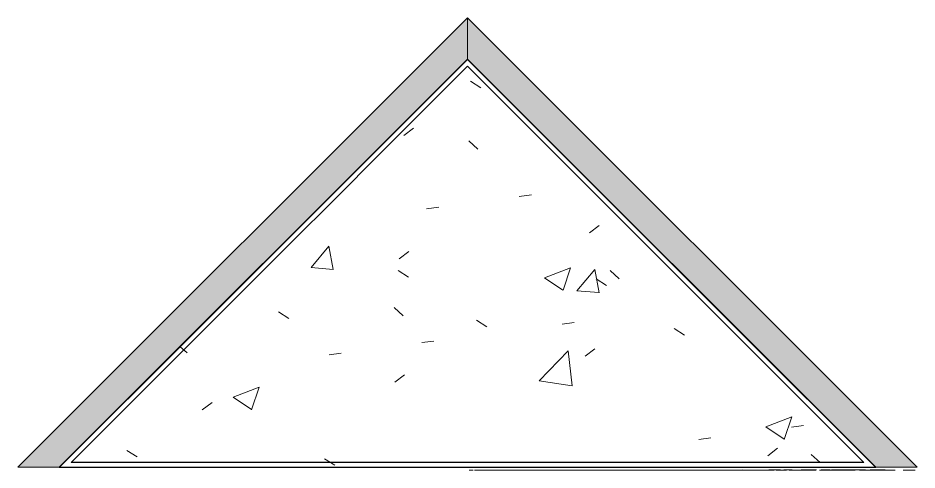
# Model space of a CAD drawing. Header units: millimetres. Extents: x 90978 to 295199, y -4084 to 97293.
# Drawn here: x 166735 to 169200, y 9016 to 10256 of the extents above; entities that cross this region are included whole.
import ezdxf

# ---------------------------------------------------------------- set-up
doc = ezdxf.new("R2010")
doc.units = ezdxf.units.MM
doc.header["$MEASUREMENT"] = 0
doc.layers.add('CSM-STL-XX-ZZ-M3-A-XXXX-00001_detached _19_04_21__rvt-1-Level 0$0$A-GENM', color=7, linetype='CONTINUOUS', lineweight=9)
doc.layers.add('CSM-STL-XX-ZZ-M3-A-XXXX-00001_detached _19_04_21__rvt-1-Level 0$0$A-WALL', color=7, linetype='CONTINUOUS', lineweight=9)

# ---------------------------------------------------------------- blocks, each defined once
blk = doc.blocks.new('CSM-STL-XX-ZZ-M3-A-XXXX-00001_detached _19_04_21__rvt-1-Level 0$0$FP_186-Level 0')
at = {"layer": 'CSM-STL-XX-ZZ-M3-A-XXXX-00001_detached _19_04_21__rvt-1-Level 0$0$A-GENM'}
for p, q in [((23865.6, 24082), (23876.8, 24082)), ((23913, 24082), (23880.3, 24082)), ((23926.8, 24082), (23892, 24082)), ((23895.7, 24082), (23913.8, 24082)), ((23896.9, 24082), (23915.6, 24082)), ((23898.1, 24082), (23917.5, 24082)), ((23901.9, 24082), (23917.2, 24082)), ((23904.7, 24082), (23919.3, 24082)), ((23937.1, 24082), (23905, 24082)), ((23964.8, 24082), (23930.9, 24082)), ((23948.6, 24082), (23963.9, 24082)), ((23948.7, 24082), (23963.9, 24082)), ((23949.1, 24082), (23963.6, 24082)), ((23983, 24082), (23949.5, 24082)), ((23994.8, 24082), (23961.7, 24082)), ((23976.6, 24082), (23994.4, 24082)), ((23980.6, 24082), (23999, 24082)), ((23984.6, 24082), (24003.6, 24082)), ((23992.9, 24082), (24007.4, 24082)), ((23994.1, 24082), (24009.1, 24082)), ((23995.7, 24082), (24011.4, 24082)), ((24028.9, 24082), (23996.7, 24082)), ((24002.3, 24082), (24019.8, 24082)), ((24038.4, 24082), (24003.7, 24082)), ((24004.8, 24082), (24022.6, 24082)), ((24007.2, 24082), (24025.4, 24082)), ((24009.7, 24082), (24028.1, 24082)), ((24012.1, 24082), (24030.9, 24082)), ((24014.6, 24082), (24033.6, 24082)), ((24056.1, 24082), (24021.9, 24082)), ((24033.2, 24082), (24051.1, 24082)), ((24038.8, 24082), (24053.7, 24082)), ((24039.1, 24082), (24057.6, 24082)), ((24042, 24082), (24057.5, 24082)), ((24042.7, 24082), (24058.4, 24082)), ((24044.9, 24082), (24064, 24082)), ((24078.9, 24082), (24045.3, 24082)), ((24100.7, 24082), (24067.7, 24082)), ((24081.4, 24082), (24093.3, 24082)), ((24082.9, 24082), (24097.8, 24082)), ((24116.5, 24082), (24083.9, 24082)), ((24086.7, 24082), (24102.1, 24082)), ((24138, 24082), (24103.1, 24082)), ((24136.7, 24082), (24104.7, 24082)), ((24154.5, 24082), (24120.1, 24082)), ((24165.2, 24082), (24131.1, 24082)), ((24131.7, 24082), (24147.1, 24082)), ((24136.4, 24082), (24146.5, 24082)), ((24138.5, 24082), (24149, 24082)), ((24145.9, 24082), (24163.8, 24082)), ((24155.4, 24082), (24173.9, 24082)), ((24196, 24082), (24162.8, 24082)), ((24169.5, 24082), (24184.3, 24082)), ((24176.1, 24082), (24191.5, 24082)), ((24210.6, 24082), (24177.8, 24082)), ((24182.7, 24082), (24198.4, 24082)), ((24220, 24082), (24187.5, 24082)), ((24194.4, 24082), (24211.9, 24082)), ((24205.8, 24082), (24223.9, 24082)), ((24209.2, 24082), (24223.9, 24082)), ((24211.9, 24082), (24226.7, 24082)), ((24217.1, 24082), (24235.8, 24082)), ((24253.8, 24082), (24219.2, 24082)), ((24227.9, 24082), (24243.7, 24082)), ((24273.4, 24082), (24239.5, 24082)), ((24287.5, 24082), (24254, 24082)), ((24263.3, 24082), (24278.6, 24082)), ((24272.6, 24082), (24288.4, 24082)), ((24305.5, 24082), (24272.6, 24082)), ((24284.2, 24082), (24301.9, 24082)), ((24322.5, 24082), (24290.2, 24082)), ((24298.3, 24082), (24316.6, 24082)), ((24299.8, 24082), (24317, 24082)), ((24302.4, 24082), (24317.5, 24082)), ((24306.1, 24082), (24321.3, 24082)), ((24307.3, 24082), (24324.8, 24082)), ((24344.7, 24082), (24309.6, 24082)), ((24314.8, 24082), (24332.6, 24082)), ((24322.3, 24082), (24340.4, 24082)), ((24327.4, 24082), (24343.5, 24082)), ((24329.8, 24082), (24348.3, 24082)), ((24329.8, 24082), (24347.1, 24082)), ((24337.3, 24082), (24356.1, 24082)), ((24372.1, 24082), (24337.9, 24082)), ((24340, 24082), (24354.9, 24082)), ((24345.8, 24082), (24363.7, 24082)), ((24385, 24082), (24351.3, 24082)), ((24393.3, 24082), (24359.9, 24082)), ((24360.4, 24082), (24376.1, 24082)), ((24361.7, 24082), (24380.2, 24082)), ((24372.4, 24082), (24388.5, 24082)), ((24416.8, 24082), (24384.3, 24082)), ((24427.8, 24082), (24395.7, 24082)), ((24399, 24082), (24414.4, 24082)), ((24403.5, 24082), (24419.1, 24082)), ((24455.2, 24082), (24420.3, 24082)), ((24467.6, 24082), (24433.1, 24082)), ((24436, 24082), (24451.3, 24082)), ((24443.8, 24082), (24461.1, 24082)), ((24483.3, 24082), (24449.5, 24082)), ((24460.8, 24082), (24476.8, 24082)), ((24463.4, 24082), (24481.3, 24082)), ((24498.1, 24082), (24464.9, 24082)), ((24508.6, 24082), (24475.8, 24082)), ((24477, 24082), (24492.2, 24082)), ((24483, 24082), (24501.6, 24082)), ((24485.4, 24082), (24495.3, 24082)), ((24521.7, 24082), (24489.5, 24082)), ((24498.7, 24082), (24514.6, 24082)), ((24504.1, 24082), (24520.1, 24082)), ((24506.9, 24082), (24524.4, 24082)), ((24517.4, 24082), (24532.6, 24082)), ((24557.2, 24082), (24522.1, 24082)), ((24528.3, 24082), (24546.4, 24082)), ((24568.5, 24082), (24533.8, 24082)), ((24535.2, 24082), (24550.8, 24082)), ((24575.7, 24082), (24541.3, 24082)), ((24595.8, 24082), (24562.4, 24082)), ((24564.4, 24082), (24580.8, 24082)), ((24605.1, 24082), (24572.1, 24082)), ((24576.4, 24082), (24592.1, 24082)), ((24611, 24082), (24578.3, 24082)), ((24579.9, 24082), (24597.1, 24082)), ((24599.6, 24082), (24616.5, 24082.1)), ((24601.7, 24082), (24618, 24082)), ((24604.1, 24082), (24621.9, 24082)), ((24608, 24082), (24624.4, 24082)), ((24612.1, 24082), (24629.4, 24082)), ((24617.2, 24082), (24632.8, 24082)), ((24624.7, 24082), (24642.2, 24082)), ((24628.4, 24082), (24646.7, 24082)), ((24670.2, 24082), (24635.4, 24082)), ((24637.3, 24082), (24655.1, 24082)), ((24637.6, 24082), (24653.6, 24082)), ((24644.7, 24082), (24662, 24082)), ((24682.8, 24082), (24648.6, 24082)), ((24649.9, 24082), (24668, 24082)), ((24691.6, 24082), (24657.8, 24082)), ((24662.4, 24082), (24680.8, 24082)), ((24702.5, 24082), (24669.3, 24082)), ((24670.8, 24082), (24688.7, 24082)), ((24679.2, 24082), (24695.2, 24082)), ((24712.5, 24082.1), (24679.9, 24082)), ((24719.3, 24082.1), (24687.2, 24082.1)), ((24696.9, 24082.1), (24712.5, 24082.1)), ((24708, 24082), (24724.6, 24082)), ((24720.2, 24082), (24736.2, 24082)), ((24728.9, 24082.1), (24743.1, 24082.1)), ((24733.9, 24082.1), (24750.6, 24082.1)), ((24736, 24082.1), (24751.5, 24082.1)), ((24743.2, 24082), (24759.7, 24082)), ((24783.9, 24082), (24749.5, 24082)), ((24791.5, 24082), (24757.6, 24082)), ((24796.3, 24082), (24762.7, 24082)), ((24763.7, 24082), (24781, 24082)), ((24809.2, 24082.1), (24776.5, 24082.1)), ((24814.9, 24082.1), (24782.6, 24082.1)), ((24785.1, 24082), (24801.6, 24082)), ((24818.3, 24082.1), (24786.4, 24082.1)), ((24793.4, 24082), (24811.3, 24082)), ((24800.2, 24082.1), (24817.1, 24082.1)), ((24800.6, 24082), (24816.5, 24082)), ((24826.5, 24082), (24842.9, 24082)), ((24830.8, 24082.1), (24846.6, 24082.1)), ((24831.8, 24082), (24849.2, 24082)), ((24839.9, 24082.1), (24855.8, 24082.1)), ((24876.5, 24082), (24841.4, 24082)), ((24883.6, 24082), (24848.9, 24082)), ((24852.2, 24082), (24861.6, 24082)), ((24892.3, 24082), (24858.2, 24082)), ((24859.5, 24082.1), (24875.1, 24082.1)), ((24863.3, 24082), (24881.4, 24082)), ((24900, 24082), (24866.6, 24082)), ((24867.9, 24082.1), (24884.4, 24082.1)), ((24905.2, 24082.1), (24872.2, 24082)), ((24911.3, 24082.1), (24878.9, 24082.1)), ((24894.4, 24082), (24911.2, 24082)), ((24901.7, 24082.1), (24918.3, 24082.1)), ((24902.2, 24082), (24919.4, 24082)), ((24907.4, 24082), (24923.8, 24082)), ((24919.3, 24082.1), (24936.2, 24082.1)), ((24935.9, 24082.1), (24952.5, 24082.1)), ((24936, 24082), (24952.8, 24082)), ((24936.6, 24082), (24954.3, 24082)), ((24937, 24082), (24954.2, 24082)), ((24937.1, 24082), (24953.2, 24082)), ((24947.1, 24082), (24963.4, 24082)), ((24986.9, 24082), (24952.1, 24082)), ((24954.6, 24082), (24972.1, 24082)), ((24990.6, 24082), (24956, 24082)), ((24965.2, 24082.1), (24981.2, 24082.1)), ((25000.2, 24082), (24966.5, 24082)), ((25004.2, 24082.1), (24971, 24082)), ((24972, 24082), (24989.3, 24082)), ((24972.2, 24082), (24990, 24082)), ((25006.5, 24082.1), (24973.6, 24082.1)), ((24982.3, 24082.1), (24980.2, 24082.1)), ((24989.8, 24082), (25007.9, 24082)), ((25008.2, 24082), (25026.1, 24082)), ((25017.6, 24082), (25034.3, 24082)), ((25089, 24082), (25056.1, 24082)), ((25067.7, 24082), (25062.2, 24082))]:
    blk.add_line(p, q, dxfattribs=at)

msp = doc.modelspace()

# ---------------------------------------------------------------- hatches: boundary and pattern name
at = {"layer": 'CSM-STL-XX-ZZ-M3-A-XXXX-00001_detached _19_04_21__rvt-1-Level 0$0$A-GENM'}
h = msp.add_hatch(dxfattribs=at)
h.set_pattern_fill('FP_40', color=256, style=0, pattern_type=2)
h.set_pattern_definition([(44.922, (146133.547, -11578.5608), (287.56246103, 292.09503043), [33.505, -271.087, -1929.081]), (44.922, (146133.547, -11578.5608), (287.56246103, 292.09503043), [-304.592, 33.505, -271.087, -1624.489]), (44.922, (146133.547, -11578.5608), (287.56246103, 292.09503043), [-609.183, 33.505, -575.678, -1015.306]), (44.922, (146133.547, -11578.5608), (287.56246103, 292.09503043), [-1218.367, 33.505, -271.087, -710.714]), (44.922, (146133.547, -11578.5608), (287.56246103, 292.09503043), [-1522.959, 33.505, -169.556, -507.653]), (44.922, (146133.547, -11578.5608), (287.56246103, 292.09503043), [-1726.02, 33.505, -474.148]), (220.998, (146241.384, -11468.362), (-206.0427773, -189.7265587), [15.717, -127.164, -904.915]), (220.998, (146241.384, -11468.362), (-206.0427773, -189.7265587), [-142.881, 15.717, -127.164, -762.034]), (220.998, (146241.384, -11468.362), (-206.0427773, -189.7265587), [-285.763, 15.717, -270.046, -476.271]), (220.998, (146241.384, -11468.362), (-206.0427773, -189.7265587), [-571.525, 15.717, -127.164, -333.39]), (220.998, (146241.384, -11468.362), (-206.0427773, -189.7265587), [-714.407, 15.717, -79.537, -238.136]), (220.998, (146241.384, -11468.362), (-206.0427773, -189.7265587), [-809.661, 15.717, -222.419]), (228.374, (146277.329, -11421.887), (-81.5229082, -102.36586), [17.857, -144.482, -1028.152]), (228.374, (146277.329, -11421.887), (-81.5229082, -102.36586), [-162.34, 17.857, -144.482, -865.813]), (228.374, (146277.329, -11421.887), (-81.5229082, -102.36586), [-324.68, 17.857, -306.822, -541.133]), (228.374, (146277.329, -11421.887), (-81.5229082, -102.36586), [-649.359, 17.857, -144.482, -378.793]), (228.374, (146277.329, -11421.887), (-81.5229082, -102.36586), [-811.699, 17.857, -90.369, -270.566]), (228.374, (146277.329, -11421.887), (-81.5229082, -102.36586), [-919.926, 17.857, -252.709])])
h.paths.add_polyline_path([(166847.3, 9023.1), (167967.2, 10143), (167967.2, 10255.6), (166734.7, 9023.1)], flags=0)
h = msp.add_hatch(dxfattribs=at)
h.set_pattern_fill('FP_41', color=256, style=0, pattern_type=2)
h.set_pattern_definition([(315.078, (169077.116, 9088.5242), (287.562841, -281.466498), [33.505, -271.087, -1929.081]), (315.078, (169077.116, 9088.5242), (287.562841, -281.466498), [-304.592, 33.505, -271.087, -1624.489]), (315.078, (169077.116, 9088.5242), (287.562841, -281.466498), [-609.183, 33.505, -575.678, -1015.306]), (315.078, (169077.116, 9088.5242), (287.562841, -281.466498), [-1218.367, 33.505, -271.087, -710.714]), (315.078, (169077.116, 9088.5242), (287.562841, -281.466498), [-1522.959, 33.505, -169.556, -507.653]), (315.078, (169077.116, 9088.5242), (287.562841, -281.466498), [-1726.02, 33.505, -474.148]), (131.626, (169184.952, 8983.64), (-206.041606, 221.22996), [17.857, -144.482, -1028.152]), (131.626, (169184.952, 8983.64), (-206.041606, 221.22996), [-162.34, 17.857, -144.482, -865.813]), (131.626, (169184.952, 8983.64), (-206.041606, 221.22996), [-324.68, 17.857, -306.822, -541.133]), (131.626, (169184.952, 8983.64), (-206.041606, 221.22996), [-649.359, 17.857, -144.482, -378.793]), (131.626, (169184.952, 8983.64), (-206.041606, 221.22996), [-811.699, 17.857, -90.369, -270.566]), (131.626, (169184.952, 8983.64), (-206.041606, 221.22996), [-919.926, 17.857, -252.709]), (139.002, (169220.898, 8958.421), (-81.52313, 60.233047), [15.717, -127.164, -904.915]), (139.002, (169220.898, 8958.421), (-81.52313, 60.233047), [-142.881, 15.717, -127.164, -762.034]), (139.002, (169220.898, 8958.421), (-81.52313, 60.233047), [-285.763, 15.717, -270.046, -476.271]), (139.002, (169220.898, 8958.421), (-81.52313, 60.233047), [-571.525, 15.717, -127.164, -333.39]), (139.002, (169220.898, 8958.421), (-81.52313, 60.233047), [-714.407, 15.717, -79.537, -238.136]), (139.002, (169220.898, 8958.421), (-81.52313, 60.233047), [-809.661, 15.717, -222.419])])
h.paths.add_polyline_path([(169199.7, 9023.1), (167967.2, 10255.6), (167967.2, 10143), (169087, 9023.2)], flags=0)
h = msp.add_hatch(dxfattribs=at)
h.set_pattern_fill('FP_28', color=256, style=0, pattern_type=2)
h.set_pattern_definition([(50, (147271.8, -12716.8), (728.737, -63.756), [76.2, -838.2]), (355, (147271.8, -12716.8), (-140.972, 764.228), [60.96, -670.56]), (100.451, (147332.5, -12722.1), (587.77, 700.467), [64.76, -712.36]), (46.184, (147271.8, -12513.6), (1084.316, -168.17), [114.3, -1257.3]), (96.636, (147362.1, -12527.6), (949.61, 989.71), [97.14, -1068.54]), (351.184, (147271.8, -12513.6), (949.62, 989.7), [91.44, -1005.84]), (21, (147373.4, -12564.4), (606.458, -409.06), [76.2, -838.2]), (326, (147373.4, -12564.4), (247.208, 736.753), [60.96, -670.56]), (71.451, (147423.9, -12598.5), (853.668, 327.685), [64.76, -712.36]), (37.5, (147271.8, -12716.8), (12.3547, 338.2201), [33.528, -628.904, 33.528, -647.192, -673.1]), (37.5, (147271.8, -12716.8), (12.3547, 338.2201), [-1343.152, 33.528, -639.572]), (7.5, (147271.8, -12716.8), (267.279, 400.722), [33.528, -354.584, 33.528, -613.664, -256.54]), (7.5, (147271.8, -12716.8), (267.279, 400.722), [-1035.304, 33.528, -223.012]), (327.5, (147045.22, -12716.8), (542.3633, -22.9153), [33.528, -220.472, 33.528, -758.952, -1051.56]), (327.5, (147045.22, -12716.8), (542.3633, -22.9153), [-1046.48, 33.528, -1018.032]), (317.5, (146943.6, -12716.8), (592.517, 101.707), [33.528, -296.672, 33.528, -492.76, -746.76]), (317.5, (146943.6, -12716.8), (592.517, 101.707), [-856.488, 33.528, -713.232])])
h.paths.add_polyline_path([(166847.3, 9023.1), (169087, 9023.2), (167967.2, 10143), (167494.2, 9670)], flags=0)

# ---------------------------------------------------------------- linework, layer by layer
for p, q in [((166734.7, 9023.1), (167967.2, 10255.6)), ((167967.2, 10255.6), (169199.7, 9023.1)), ((167967.2, 10143), (167967.2, 10255.6)), ((166734.7, 9023.1), (166847.3, 9023.1)), ((169087, 9023.2), (169199.7, 9023.1))]:
    msp.add_line(p, q, dxfattribs=at)
at = {"layer": 'CSM-STL-XX-ZZ-M3-A-XXXX-00001_detached _19_04_21__rvt-1-Level 0$0$A-GENM', "lineweight": 30}
for p, q in [((167967.2, 10143), (166847.3, 9023.1)), ((169087, 9023.2), (167967.2, 10143))]:
    msp.add_line(p, q, dxfattribs=at)
at = {"layer": 'CSM-STL-XX-ZZ-M3-A-XXXX-00001_detached _19_04_21__rvt-1-Level 0$0$A-GENM', "lineweight": 30, "flags": 128}
msp.add_lwpolyline([(166847.3, 9023.1), (167096.1, 9023.1), (167345, 9023.1), (167593.9, 9023.1), (167842.7, 9023.1), (168091.6, 9023.1), (168340.4, 9023.2), (168589.3, 9023.2), (168838.2, 9023.2), (169087, 9023.2)], dxfattribs=at)
at = {"layer": 'CSM-STL-XX-ZZ-M3-A-XXXX-00001_detached _19_04_21__rvt-1-Level 0$0$A-WALL'}
for p, q in [((166848.8, 9023.1), (166847.3, 9023.1)), ((169085.7, 9023.1), (169158.7, 9023.2))]:
    msp.add_line(p, q, dxfattribs=at)
at = {"layer": 'CSM-STL-XX-ZZ-M3-A-XXXX-00001_detached _19_04_21__rvt-1-Level 0$0$A-WALL', "lineweight": 30}
for p, q in [((166848.8, 9023.1), (169085.7, 9023.1)), ((169054.3, 9036.1), (166880.2, 9036.1))]:
    msp.add_line(p, q, dxfattribs=at)
at = {"layer": 'CSM-STL-XX-ZZ-M3-A-XXXX-00001_detached _19_04_21__rvt-1-Level 0$0$A-WALL', "lineweight": 30, "flags": 128}
for points in [[(167967.2, 10141.6), (167843, 10017.3), (167718.7, 9893), (167594.4, 9768.7), (167470.1, 9644.5), (167345.9, 9520.2), (167221.6, 9395.9), (167097.3, 9271.6), (166973.1, 9147.4), (166848.8, 9023.1)], [(169085.7, 9023.1), (168961.4, 9147.4), (168837.2, 9271.6), (168712.9, 9395.9), (168588.6, 9520.2), (168464.3, 9644.5), (168340.1, 9768.7), (168215.8, 9893), (168091.5, 10017.3), (167967.2, 10141.6)], [(166880.2, 9036.1), (167001, 9156.9), (167121.7, 9277.7), (167242.5, 9398.5), (167363.3, 9519.2), (167484.1, 9640), (167604.9, 9760.8), (167725.7, 9881.6), (167846.4, 10002.4), (167967.2, 10123.2)], [(167967.2, 10123.2), (168088, 10002.4), (168208.8, 9881.6), (168329.6, 9760.8), (168450.4, 9640), (168571.2, 9519.2), (168692, 9398.5), (168812.8, 9277.7), (168933.5, 9156.9), (169054.3, 9036.1)]]:
    msp.add_lwpolyline(points, dxfattribs=at)

# ---------------------------------------------------------------- block references
at = {"layer": 'CSM-STL-XX-ZZ-M3-A-XXXX-00001_detached _19_04_21__rvt-1-Level 0$0$A-GENM'}
msp.add_blockref('CSM-STL-XX-ZZ-M3-A-XXXX-00001_detached _19_04_21__rvt-1-Level 0$0$FP_186-Level 0', (144105.9, -15066.4), dxfattribs=at)

doc.saveas('drawing.dxf')
